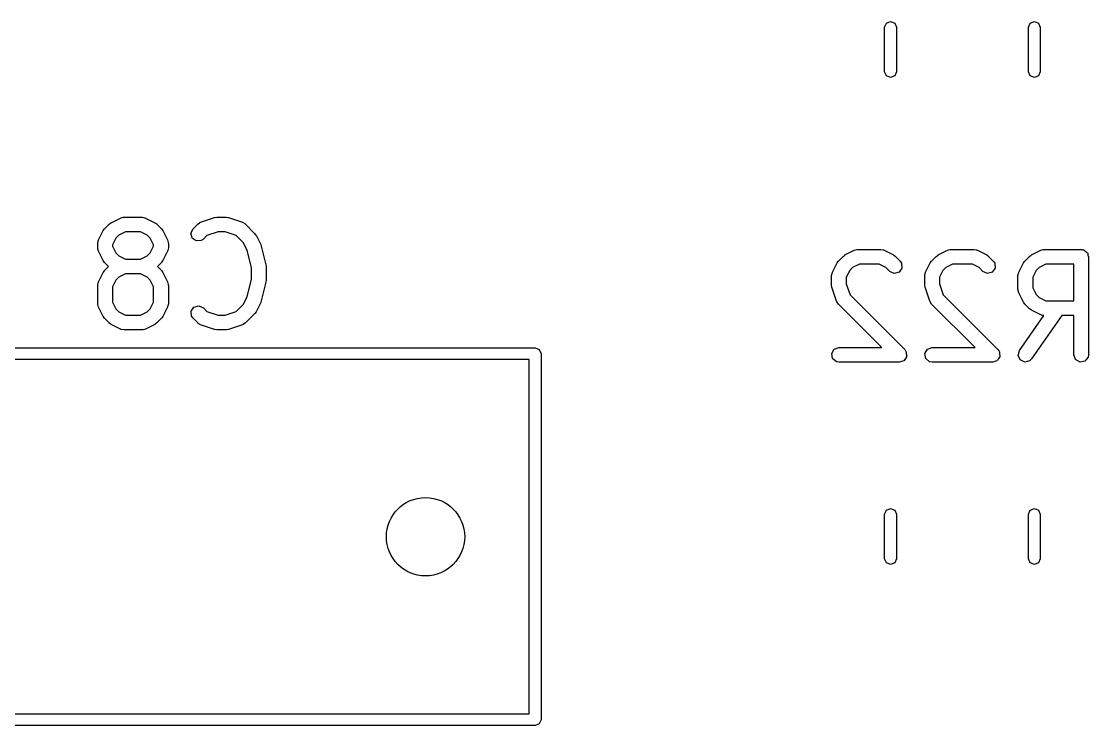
# Model space of a CAD drawing. Extents: x 62 to 228, y -146 to -46.
# Drawn here: x 180.27 to 191.18, y -74.22 to -67.02 of the extents above; entities that cross this region are included whole.
import ezdxf

# ---------------------------------------------------------------- set-up
doc = ezdxf.new("R2010")
doc.units = 0
doc.layers.add('BLACK', color=7, linetype='CONTINUOUS')

msp = doc.modelspace()

# ---------------------------------------------------------------- linework, layer by layer
at = {"layer": 'BLACK', "linetype": 'CONTINUOUS'}
for p, q in [((189.095, -67.0829), (189.113, -67.0405)), ((189.113, -67.0405), (189.155, -67.0229)), ((189.155, -67.0229), (189.198, -67.0405)), ((189.198, -67.0405), (189.215, -67.0829)), ((190.565, -67.0829), (190.583, -67.0405)), ((190.583, -67.0405), (190.625, -67.0229)), ((190.625, -67.0229), (190.668, -67.0405)), ((190.668, -67.0405), (190.685, -67.0829)), ((189.095, -67.5371), (189.095, -67.0829)), ((189.215, -67.0829), (189.215, -67.5371)), ((190.565, -67.5371), (190.565, -67.0829)), ((190.685, -67.0829), (190.685, -67.5371)), ((189.113, -67.5795), (189.095, -67.5371)), ((189.155, -67.5971), (189.113, -67.5795)), ((189.198, -67.5795), (189.155, -67.5971)), ((189.215, -67.5371), (189.198, -67.5795)), ((190.583, -67.5795), (190.565, -67.5371)), ((190.625, -67.5971), (190.583, -67.5795)), ((190.668, -67.5795), (190.625, -67.5971)), ((190.685, -67.5371), (190.668, -67.5795)), ((181.191, -69.0797), (181.286, -69.0321)), ((181.286, -69.0321), (181.311, -69.0247)), ((181.311, -69.0247), (181.315, -69.0257)), ((181.315, -69.0257), (181.32, -69.0242)), ((181.32, -69.0242), (181.51, -69.0242)), ((181.51, -69.0242), (181.536, -69.0287)), ((181.536, -69.0287), (181.539, -69.0316)), ((181.539, -69.0316), (181.544, -69.0321)), ((181.544, -69.0321), (181.639, -69.0797)), ((182.105, -69.0756), (182.248, -69.028)), ((182.248, -69.028), (182.27, -69.0247)), ((182.27, -69.0247), (182.272, -69.0242)), ((182.272, -69.0242), (182.367, -69.0242)), ((182.367, -69.0242), (182.389, -69.0281)), ((182.389, -69.0281), (182.391, -69.028)), ((182.391, -69.028), (182.534, -69.0756)), ((181.11, -69.1609), (181.123, -69.1429)), ((181.123, -69.1429), (181.124, -69.1414)), ((181.124, -69.1414), (181.171, -69.0938)), ((181.171, -69.0938), (181.19, -69.0809)), ((181.19, -69.0809), (181.191, -69.0797)), ((181.639, -69.0797), (181.657, -69.0931)), ((181.657, -69.0931), (181.658, -69.0938)), ((181.658, -69.0938), (181.706, -69.1414)), ((181.706, -69.1414), (181.719, -69.1598)), ((182.007, -69.1879), (182.028, -69.1414)), ((182.028, -69.1414), (182.076, -69.0938)), ((182.076, -69.0938), (182.097, -69.0788)), ((182.097, -69.0788), (182.102, -69.0784)), ((182.102, -69.0784), (182.105, -69.0756)), ((182.534, -69.0756), (182.557, -69.0881)), ((182.557, -69.0881), (182.559, -69.0919)), ((182.559, -69.0919), (182.563, -69.0938)), ((182.563, -69.0938), (182.658, -69.189)), ((181.062, -69.2561), (181.11, -69.1609)), ((181.238, -69.2388), (181.204, -69.3074)), ((181.269, -69.2084), (181.238, -69.2388)), ((181.337, -69.1742), (181.269, -69.2084)), ((181.492, -69.1742), (181.337, -69.1742)), ((181.561, -69.2084), (181.492, -69.1742)), ((181.591, -69.2388), (181.561, -69.2084)), ((181.626, -69.3074), (181.591, -69.2388)), ((181.719, -69.1598), (181.72, -69.1609)), ((181.72, -69.1609), (181.768, -69.2561)), ((182.02, -69.2374), (182.007, -69.1879)), ((182.062, -69.2669), (182.02, -69.2374)), ((182.134, -69.2475), (182.113, -69.2624)), ((182.17, -69.2124), (182.134, -69.2475)), ((182.284, -69.1742), (182.17, -69.2124)), ((182.355, -69.1742), (182.284, -69.1742)), ((182.47, -69.2124), (182.355, -69.1742)), ((182.544, -69.2865), (182.47, -69.2124)), ((182.658, -69.189), (182.671, -69.2074)), ((182.671, -69.2074), (182.672, -69.2085)), ((182.672, -69.2085), (182.72, -69.3037)), ((181.054, -69.2897), (181.059, -69.264)), ((181.054, -69.3373), (181.054, -69.2897)), ((181.056, -69.3415), (181.054, -69.3373)), ((181.055, -69.3458), (181.056, -69.3415)), ((181.062, -69.3708), (181.055, -69.3458)), ((181.059, -69.264), (181.061, -69.2606)), ((181.061, -69.2606), (181.062, -69.2561)), ((181.204, -69.3074), (181.204, -69.3196)), ((181.204, -69.3196), (181.238, -69.3881)), ((181.591, -69.3881), (181.626, -69.3196)), ((181.626, -69.3196), (181.626, -69.3074)), ((181.768, -69.2561), (181.775, -69.2811)), ((181.776, -69.3373), (181.771, -69.3629)), ((181.775, -69.2811), (181.774, -69.2854)), ((181.774, -69.2854), (181.776, -69.2897)), ((181.776, -69.2897), (181.776, -69.3373)), ((182.113, -69.2624), (182.062, -69.2669)), ((182.582, -69.3635), (182.544, -69.2865)), ((182.72, -69.3037), (182.724, -69.3161)), ((182.724, -69.3161), (182.726, -69.3191)), ((182.726, -69.3191), (182.773, -69.5096)), ((188.785, -69.3623), (188.81, -69.3549)), ((188.81, -69.3549), (188.815, -69.3559)), ((188.815, -69.3559), (188.819, -69.3544)), ((188.819, -69.3544), (189.057, -69.3544)), ((189.057, -69.3544), (189.083, -69.3589)), ((189.083, -69.3589), (189.086, -69.3618)), ((189.086, -69.3618), (189.091, -69.3623)), ((189.738, -69.3623), (189.763, -69.3549)), ((189.763, -69.3549), (189.767, -69.3559)), ((189.767, -69.3559), (189.771, -69.3544)), ((189.771, -69.3544), (190.009, -69.3544)), ((190.009, -69.3544), (190.035, -69.3589)), ((190.035, -69.3589), (190.039, -69.3618)), ((190.039, -69.3618), (190.043, -69.3623)), ((190.69, -69.3623), (190.715, -69.3549)), ((190.715, -69.3549), (190.72, -69.3559)), ((190.72, -69.3559), (190.724, -69.3544)), ((190.724, -69.3544), (191.105, -69.3544)), ((191.105, -69.3544), (191.114, -69.3561)), ((191.114, -69.3561), (191.118, -69.3555)), ((191.118, -69.3555), (191.121, -69.3572)), ((191.121, -69.3572), (191.13, -69.3589)), ((191.13, -69.3589), (191.145, -69.3714)), ((181.11, -69.4661), (181.062, -69.3708)), ((181.111, -69.4672), (181.11, -69.4661)), ((181.124, -69.4855), (181.111, -69.4672)), ((181.238, -69.3881), (181.269, -69.4185)), ((181.269, -69.4185), (181.337, -69.4528)), ((181.337, -69.4528), (181.492, -69.4528)), ((181.492, -69.4528), (181.561, -69.4185)), ((181.561, -69.4185), (181.591, -69.3881)), ((181.72, -69.4661), (181.707, -69.4841)), ((181.768, -69.3708), (181.72, -69.4661)), ((181.771, -69.3629), (181.768, -69.3664)), ((181.768, -69.3664), (181.768, -69.3708)), ((182.626, -69.537), (182.582, -69.3635)), ((188.623, -69.4716), (188.671, -69.424)), ((188.671, -69.424), (188.689, -69.4111)), ((188.689, -69.4111), (188.69, -69.4099)), ((188.69, -69.4099), (188.785, -69.3623)), ((189.091, -69.3623), (189.186, -69.4099)), ((189.186, -69.4099), (189.204, -69.4233)), ((189.204, -69.4233), (189.205, -69.424)), ((189.205, -69.424), (189.253, -69.4716)), ((189.575, -69.4716), (189.623, -69.424)), ((189.623, -69.424), (189.641, -69.4111)), ((189.641, -69.4111), (189.643, -69.4099)), ((189.643, -69.4099), (189.738, -69.3623)), ((190.043, -69.3623), (190.138, -69.4099)), ((190.138, -69.4099), (190.156, -69.4233)), ((190.156, -69.4233), (190.158, -69.424)), ((190.158, -69.424), (190.205, -69.4716)), ((190.528, -69.4716), (190.575, -69.424)), ((190.575, -69.424), (190.594, -69.4111)), ((190.594, -69.4111), (190.595, -69.4099)), ((190.595, -69.4099), (190.69, -69.3623)), ((191.145, -69.3714), (191.162, -69.3812)), ((191.162, -69.3812), (191.164, -69.3875)), ((191.164, -69.3875), (191.17, -69.3919)), ((191.17, -69.3919), (191.173, -69.4111)), ((191.173, -69.4111), (191.18, -69.4294)), ((191.18, -69.4294), (191.18, -70.4294)), ((181.11, -69.5894), (181.123, -69.5714)), ((181.123, -69.5714), (181.124, -69.57)), ((181.166, -69.5278), (181.124, -69.4855)), ((181.124, -69.57), (181.166, -69.5278)), ((181.706, -69.4855), (181.664, -69.5278)), ((181.664, -69.5278), (181.706, -69.57)), ((181.707, -69.4841), (181.706, -69.4855)), ((181.706, -69.57), (181.719, -69.5883)), ((182.626, -69.6614), (182.626, -69.537)), ((182.773, -69.5096), (182.774, -69.5245)), ((182.774, -69.5245), (182.776, -69.5278)), ((182.776, -69.5278), (182.776, -69.6706)), ((188.561, -69.5863), (188.609, -69.4911)), ((188.609, -69.4911), (188.622, -69.4731)), ((188.622, -69.4731), (188.623, -69.4716)), ((188.738, -69.569), (188.703, -69.6376)), ((188.768, -69.5386), (188.738, -69.569)), ((188.837, -69.5044), (188.768, -69.5386)), ((189.039, -69.5044), (188.837, -69.5044)), ((189.108, -69.5386), (189.039, -69.5044)), ((189.147, -69.5777), (189.108, -69.5386)), ((189.193, -69.5993), (189.147, -69.5777)), ((189.272, -69.544), (189.243, -69.5861)), ((189.253, -69.4716), (189.268, -69.4929)), ((189.268, -69.4929), (189.272, -69.544)), ((189.514, -69.5863), (189.561, -69.4911)), ((189.561, -69.4911), (189.575, -69.4731)), ((189.575, -69.4731), (189.575, -69.4716)), ((189.69, -69.569), (189.656, -69.6376)), ((189.721, -69.5386), (189.69, -69.569)), ((189.789, -69.5044), (189.721, -69.5386)), ((189.992, -69.5044), (189.789, -69.5044)), ((190.06, -69.5386), (189.992, -69.5044)), ((190.099, -69.5777), (190.06, -69.5386)), ((190.146, -69.5993), (190.099, -69.5777)), ((190.225, -69.544), (190.195, -69.5861)), ((190.205, -69.4716), (190.22, -69.4929)), ((190.22, -69.4929), (190.225, -69.544)), ((190.466, -69.5863), (190.514, -69.4911)), ((190.514, -69.4911), (190.527, -69.4731)), ((190.527, -69.4731), (190.528, -69.4716)), ((190.643, -69.569), (190.608, -69.6376)), ((190.673, -69.5386), (190.643, -69.569)), ((190.741, -69.5044), (190.673, -69.5386)), ((191.03, -69.5044), (190.741, -69.5044)), ((191.03, -69.8782), (191.03, -69.5044)), ((181.059, -69.6926), (181.061, -69.6891)), ((181.061, -69.6891), (181.062, -69.6847)), ((181.062, -69.6847), (181.11, -69.5894)), ((181.238, -69.6674), (181.204, -69.7359)), ((181.269, -69.637), (181.238, -69.6674)), ((181.337, -69.6028), (181.269, -69.637)), ((181.492, -69.6028), (181.337, -69.6028)), ((181.561, -69.637), (181.492, -69.6028)), ((181.591, -69.6674), (181.561, -69.637)), ((181.626, -69.7359), (181.591, -69.6674)), ((181.719, -69.5883), (181.72, -69.5894)), ((181.72, -69.5894), (181.768, -69.6847)), ((181.768, -69.6847), (181.775, -69.7097)), ((182.582, -69.8349), (182.626, -69.6614)), ((182.773, -69.6888), (182.726, -69.8793)), ((182.776, -69.6706), (182.773, -69.6854)), ((182.773, -69.6854), (182.773, -69.6888)), ((188.553, -69.6199), (188.558, -69.5942)), ((188.553, -69.7151), (188.553, -69.6199)), ((188.558, -69.5942), (188.561, -69.5908)), ((188.561, -69.5908), (188.561, -69.5863)), ((188.703, -69.6376), (188.703, -69.7029)), ((189.243, -69.5861), (189.193, -69.5993)), ((189.506, -69.6199), (189.51, -69.5942)), ((189.506, -69.7151), (189.506, -69.6199)), ((189.51, -69.5942), (189.513, -69.5908)), ((189.513, -69.5908), (189.514, -69.5863)), ((189.656, -69.6376), (189.656, -69.7029)), ((190.195, -69.5861), (190.146, -69.5993)), ((190.458, -69.6199), (190.463, -69.5942)), ((190.458, -69.7627), (190.458, -69.6199)), ((190.463, -69.5942), (190.466, -69.5908)), ((190.466, -69.5908), (190.466, -69.5863)), ((190.608, -69.6376), (190.608, -69.745)), ((181.054, -69.7182), (181.059, -69.6926)), ((181.054, -69.9087), (181.054, -69.7182)), ((181.204, -69.7359), (181.204, -69.891)), ((181.626, -69.891), (181.626, -69.7359)), ((181.775, -69.7097), (181.774, -69.714)), ((181.774, -69.714), (181.776, -69.7182)), ((181.776, -69.7182), (181.776, -69.9087)), ((188.554, -69.7166), (188.553, -69.7151)), ((188.557, -69.7388), (188.554, -69.7166)), ((188.605, -69.8817), (188.557, -69.7388)), ((188.703, -69.7029), (188.742, -69.8174)), ((189.506, -69.7166), (189.506, -69.7151)), ((189.51, -69.7388), (189.506, -69.7166)), ((189.557, -69.8817), (189.51, -69.7388)), ((189.656, -69.7029), (189.694, -69.8174)), ((190.46, -69.7669), (190.458, -69.7627)), ((190.459, -69.7713), (190.46, -69.7669)), ((190.466, -69.7963), (190.459, -69.7713)), ((190.514, -69.8915), (190.466, -69.7963)), ((190.608, -69.745), (190.643, -69.8135)), ((181.204, -69.891), (181.238, -69.9595)), ((181.591, -69.9595), (181.626, -69.891)), ((182.544, -69.9119), (182.582, -69.8349)), ((182.72, -69.8946), (182.672, -69.9899)), ((182.726, -69.8793), (182.72, -69.8911)), ((182.72, -69.8911), (182.72, -69.8946)), ((188.608, -69.8852), (188.605, -69.8817)), ((188.608, -69.8896), (188.608, -69.8852)), ((188.623, -69.911), (188.608, -69.8896)), ((188.742, -69.8174), (189.301, -70.3763)), ((189.56, -69.8852), (189.557, -69.8817)), ((189.561, -69.8896), (189.56, -69.8852)), ((189.575, -69.911), (189.561, -69.8896)), ((189.694, -69.8174), (190.253, -70.3763)), ((190.515, -69.8926), (190.514, -69.8915)), ((190.528, -69.911), (190.515, -69.8926)), ((190.643, -69.8135), (190.673, -69.8439)), ((190.673, -69.8439), (190.741, -69.8782)), ((190.741, -69.8782), (191.03, -69.8782)), ((181.056, -69.9129), (181.054, -69.9087)), ((181.055, -69.9173), (181.056, -69.9129)), ((181.062, -69.9422), (181.055, -69.9173)), ((181.11, -70.0375), (181.062, -69.9422)), ((181.238, -69.9595), (181.269, -69.9899)), ((181.269, -69.9899), (181.337, -70.0242)), ((181.492, -70.0242), (181.561, -69.9899)), ((181.561, -69.9899), (181.591, -69.9595)), ((181.768, -69.9422), (181.72, -70.0375)), ((181.771, -69.9344), (181.768, -69.9378)), ((181.768, -69.9378), (181.768, -69.9422)), ((181.776, -69.9087), (181.771, -69.9344)), ((182.009, -69.9845), (182.038, -69.9425)), ((182.013, -70.0356), (182.009, -69.9845)), ((182.038, -69.9425), (182.088, -69.9292)), ((182.088, -69.9292), (182.134, -69.9509)), ((182.134, -69.9509), (182.17, -69.986)), ((182.17, -69.986), (182.284, -70.0242)), ((182.355, -70.0242), (182.47, -69.986)), ((182.47, -69.986), (182.544, -69.9119)), ((182.658, -70.0094), (182.563, -70.1046)), ((182.659, -70.0079), (182.658, -70.0094)), ((182.672, -69.9899), (182.659, -70.0079)), ((189.066, -70.3544), (188.623, -69.911)), ((190.019, -70.3544), (189.575, -69.911)), ((190.575, -69.9586), (190.528, -69.911)), ((190.577, -69.9593), (190.575, -69.9586)), ((190.595, -69.9727), (190.577, -69.9593)), ((190.69, -70.0203), (190.595, -69.9727)), ((181.111, -70.0386), (181.11, -70.0375)), ((181.124, -70.057), (181.111, -70.0386)), ((181.171, -70.1046), (181.124, -70.057)), ((181.173, -70.1053), (181.171, -70.1046)), ((181.191, -70.1186), (181.173, -70.1053)), ((181.286, -70.1663), (181.191, -70.1186)), ((181.337, -70.0242), (181.492, -70.0242)), ((181.639, -70.1186), (181.544, -70.1663)), ((181.64, -70.1175), (181.639, -70.1186)), ((181.658, -70.1046), (181.64, -70.1175)), ((181.706, -70.057), (181.658, -70.1046)), ((181.707, -70.0555), (181.706, -70.057)), ((181.72, -70.0375), (181.707, -70.0555)), ((182.028, -70.057), (182.013, -70.0356)), ((182.076, -70.1046), (182.028, -70.057)), ((182.08, -70.1065), (182.076, -70.1046)), ((182.082, -70.1103), (182.08, -70.1065)), ((182.105, -70.1227), (182.082, -70.1103)), ((182.248, -70.1703), (182.105, -70.1227)), ((182.284, -70.0242), (182.355, -70.0242)), ((182.534, -70.1227), (182.391, -70.1703)), ((182.537, -70.1199), (182.534, -70.1227)), ((182.542, -70.1195), (182.537, -70.1199)), ((182.563, -70.1046), (182.542, -70.1195)), ((190.472, -70.3864), (190.723, -70.028)), ((190.906, -70.0282), (190.595, -70.4724)), ((190.695, -70.0208), (190.69, -70.0203)), ((190.698, -70.0237), (190.695, -70.0208)), ((190.723, -70.028), (190.698, -70.0237)), ((191.03, -70.0282), (190.906, -70.0282)), ((191.03, -70.4294), (191.03, -70.0282)), ((181.29, -70.1668), (181.286, -70.1663)), ((181.294, -70.1697), (181.29, -70.1668)), ((181.32, -70.1742), (181.294, -70.1697)), ((181.51, -70.1742), (181.32, -70.1742)), ((181.514, -70.1726), (181.51, -70.1742)), ((181.519, -70.1737), (181.514, -70.1726)), ((181.544, -70.1663), (181.519, -70.1737)), ((182.25, -70.1703), (182.248, -70.1703)), ((182.272, -70.1742), (182.25, -70.1703)), ((182.367, -70.1742), (182.272, -70.1742)), ((182.369, -70.1736), (182.367, -70.1742)), ((182.391, -70.1703), (182.369, -70.1736)), ((178.284, -70.3584), (185.524, -70.3584)), ((185.524, -70.3584), (185.566, -70.376)), ((185.566, -70.376), (185.584, -70.4184)), ((185.584, -70.4184), (185.584, -74.1584)), ((188.555, -70.4164), (188.58, -70.3719)), ((188.564, -70.4669), (188.555, -70.4164)), ((188.58, -70.3719), (188.628, -70.3544)), ((188.628, -70.3544), (189.066, -70.3544)), ((189.301, -70.3763), (189.31, -70.3898)), ((189.32, -70.4488), (189.307, -70.4673)), ((189.31, -70.3898), (189.312, -70.3919)), ((189.312, -70.3919), (189.313, -70.3939)), ((189.313, -70.3939), (189.316, -70.3977)), ((189.316, -70.3977), (189.317, -70.4202)), ((189.317, -70.4202), (189.321, -70.4424)), ((189.321, -70.4424), (189.32, -70.4454)), ((189.32, -70.4454), (189.32, -70.4488)), ((189.507, -70.4164), (189.533, -70.3719)), ((189.516, -70.4669), (189.507, -70.4164)), ((189.533, -70.3719), (189.581, -70.3544)), ((189.581, -70.3544), (190.019, -70.3544)), ((190.253, -70.3763), (190.262, -70.3898)), ((190.272, -70.4488), (190.259, -70.4673)), ((190.262, -70.3898), (190.265, -70.3919)), ((190.265, -70.3919), (190.265, -70.3939)), ((190.265, -70.3939), (190.268, -70.3977)), ((190.268, -70.3977), (190.27, -70.4202)), ((190.27, -70.4202), (190.274, -70.4424)), ((190.274, -70.4424), (190.272, -70.4454)), ((190.272, -70.4454), (190.272, -70.4488)), ((190.459, -70.4359), (190.472, -70.3864)), ((190.48, -70.4824), (190.459, -70.4359)), ((191.047, -70.4776), (191.03, -70.4294)), ((191.18, -70.4294), (191.175, -70.455)), ((185.464, -70.4784), (178.344, -70.4784)), ((185.464, -74.0984), (185.464, -70.4784)), ((188.603, -70.4999), (188.564, -70.4669)), ((188.628, -70.5044), (188.603, -70.4999)), ((189.248, -70.5044), (188.628, -70.5044)), ((189.269, -70.4967), (189.248, -70.5044)), ((189.291, -70.4908), (189.269, -70.4967)), ((189.293, -70.488), (189.291, -70.4908)), ((189.296, -70.4868), (189.293, -70.488)), ((189.307, -70.4673), (189.296, -70.4868)), ((189.555, -70.4999), (189.516, -70.4669)), ((189.581, -70.5044), (189.555, -70.4999)), ((190.2, -70.5044), (189.581, -70.5044)), ((190.221, -70.4967), (190.2, -70.5044)), ((190.243, -70.4908), (190.221, -70.4967)), ((190.245, -70.488), (190.243, -70.4908)), ((190.248, -70.4868), (190.245, -70.488)), ((190.259, -70.4673), (190.248, -70.4868)), ((190.527, -70.5041), (190.48, -70.4824)), ((190.576, -70.4908), (190.527, -70.5041)), ((190.595, -70.4724), (190.576, -70.4908)), ((191.092, -70.5032), (191.047, -70.4776)), ((191.142, -70.4943), (191.092, -70.5032)), ((191.175, -70.455), (191.142, -70.4943)), ((189.095, -72.0594), (189.113, -72.017)), ((189.095, -72.5136), (189.095, -72.0594)), ((189.113, -72.017), (189.155, -71.9994)), ((189.155, -71.9994), (189.198, -72.017)), ((189.198, -72.017), (189.215, -72.0594)), ((189.215, -72.0594), (189.215, -72.5136)), ((190.565, -72.0594), (190.583, -72.017)), ((190.565, -72.5136), (190.565, -72.0594)), ((190.583, -72.017), (190.625, -71.9994)), ((190.625, -71.9994), (190.668, -72.017)), ((190.668, -72.017), (190.685, -72.0594)), ((190.685, -72.0594), (190.685, -72.5136)), ((189.113, -72.556), (189.095, -72.5136)), ((189.215, -72.5136), (189.198, -72.556)), ((190.583, -72.556), (190.565, -72.5136)), ((190.685, -72.5136), (190.668, -72.556)), ((189.155, -72.5736), (189.113, -72.556)), ((189.198, -72.556), (189.155, -72.5736)), ((190.625, -72.5736), (190.583, -72.556)), ((190.668, -72.556), (190.625, -72.5736)), ((178.344, -74.0984), (185.464, -74.0984)), ((185.584, -74.1584), (185.566, -74.2008)), ((185.524, -74.2184), (178.284, -74.2184)), ((185.566, -74.2008), (185.524, -74.2184))]:
    msp.add_line(p, q, dxfattribs=at)
at = {"layer": 'BLACK'}
msp.add_circle((184.404, -72.2884), 0.4, dxfattribs=at)

doc.saveas('drawing.dxf')
